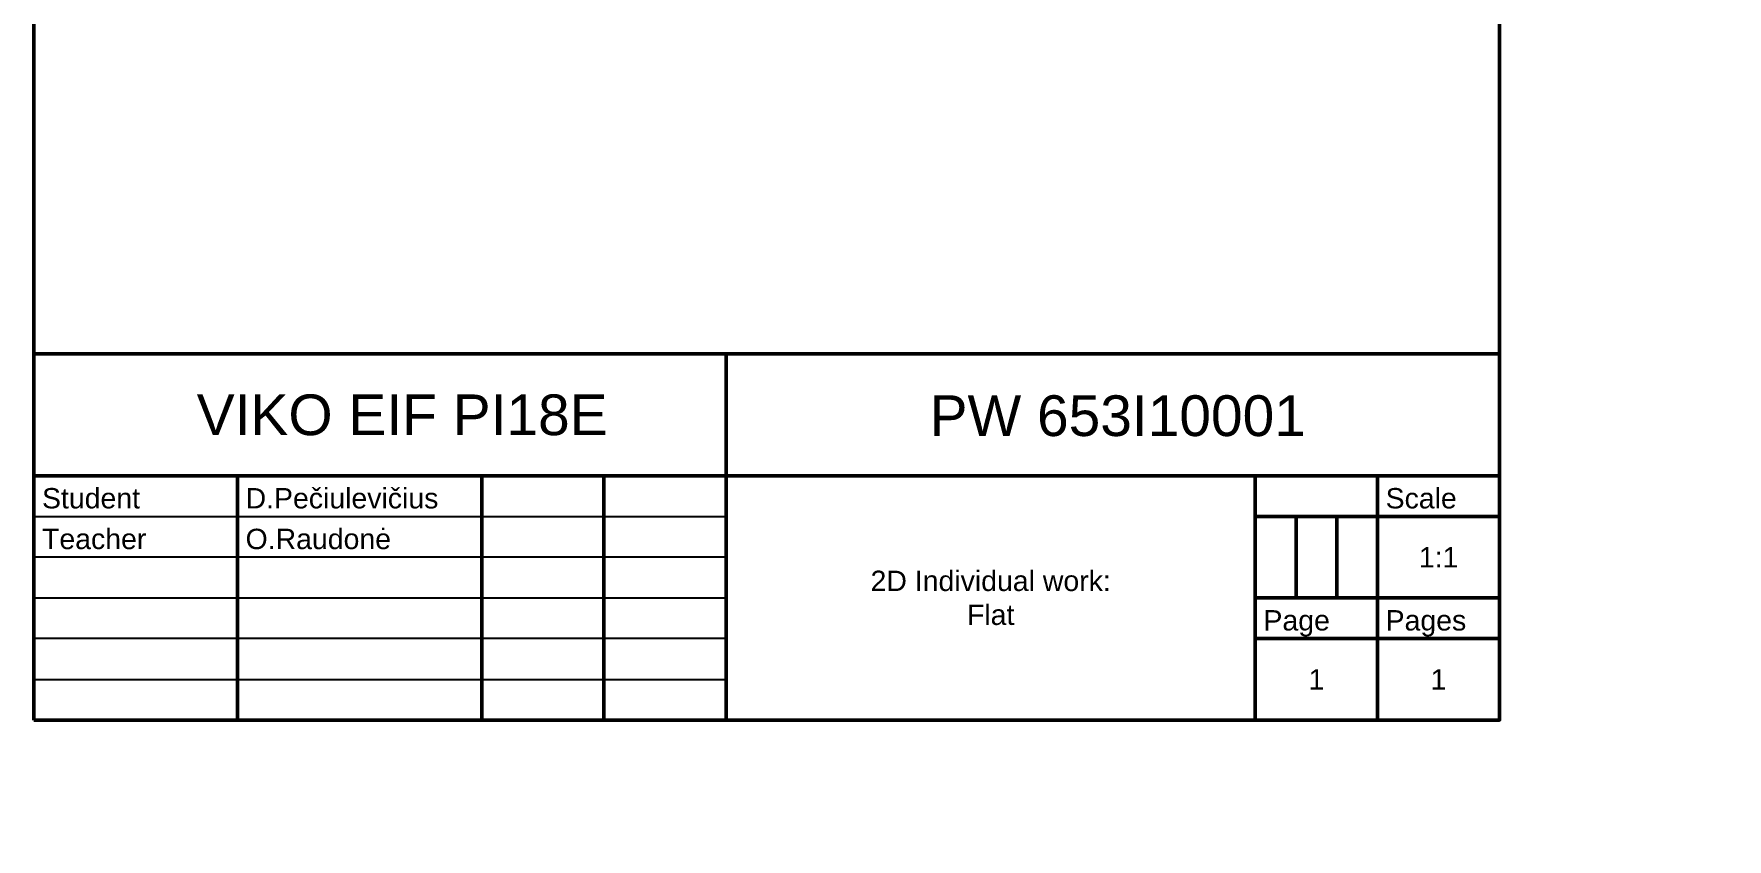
# Model space of a CAD drawing. Header units: millimetres. Extents: x 2020 to 22814, y -453 to 28710.
# Drawn here: x 2020 to 22814, y -453 to 9440 of the extents above; entities that cross this region are included whole.
import ezdxf

# ---------------------------------------------------------------- set-up
doc = ezdxf.new("R2010")
doc.units = ezdxf.units.MM
doc.layers.add('contur', color=7, linetype='Continuous', lineweight=30)
doc.styles.get("Standard").update_dxf_attribs({"font": 'arial.ttf'})

msp = doc.modelspace()

# ---------------------------------------------------------------- hatches: boundary and pattern name
at = {"layer": 'contur'}
h = msp.add_hatch(dxfattribs=at)
h.set_pattern_fill('ANSI31', color=256, scale=50)
h.paths.add_polyline_path([(7522.804, 24899.067), (8422.804, 24899.067), (8422.804, 25299.067), (7122.804, 25299.067), (7122.804, 19199.067), (7522.804, 19199.067), (7522.804, 19299.067), (7522.804, 19899.067), (7922.804, 19899.067), (8322.804, 19899.067), (8322.804, 19299.067), (8522.804, 19299.067), (8522.804, 20399.067), (9522.804, 20399.067), (9522.804, 21199.067), (9322.804, 21199.067), (9322.804, 20599.067), (8422.804, 20599.067), (7522.804, 20599.067)])
h.paths.add_polyline_path([(7422.804, 20399.067), (7722.804, 20399.067), (8022.804, 20399.067), (8322.804, 20399.067), (8322.804, 20099.067), (8022.804, 20099.067), (7722.804, 20099.067), (7422.804, 20099.067)], flags=16)
h.paths.add_polyline_path([(7572.804, 20249.067), (7722.804, 20399.067), (7872.804, 20249.067), (8022.804, 20399.067), (8172.804, 20249.067), (8022.804, 20099.067), (7872.804, 20249.067), (7722.804, 20099.067)], flags=0)
h.paths.add_polyline_path([(10922.804, 25299.067), (10422.804, 25299.067), (10422.804, 24899.067), (10522.804, 24899.067), (10522.804, 20599.067), (10522.804, 20499.067), (10522.804, 20399.067), (10722.804, 20399.067), (10722.804, 23699.067), (10922.804, 23699.067)])
h.paths.add_polyline_path([(13522.804, 24099.067), (12422.804, 24099.067), (12422.804, 23699.067), (12722.804, 23699.067), (12722.804, 23899.067), (13022.804, 23899.067), (13022.804, 23699.067), (13122.804, 23699.067), (13123.018, 23229.092), (13522.804, 23229.092)])
h.paths.add_polyline_path([(10022.804, 14099.067), (10022.804, 14799.067), (10122.804, 14799.067), (10122.804, 14999.067), (10022.804, 14999.067), (10022.804, 15399.067), (10022.804, 16099.067), (9822.804, 16099.067), (9822.804, 15499.067), (9822.804, 15399.067), (8522.804, 15399.067), (8522.804, 15799.067), (8072.804, 15799.067), (8072.804, 16094.386), (8072.804, 16846.727), (8072.804, 17599.067), (8522.804, 17599.067), (9822.804, 17599.067), (9822.804, 17099.067), (10022.804, 17099.067), (10022.804, 17799.067), (7522.804, 17799.067), (7122.804, 17799.067), (7122.804, 17599.067), (7122.804, 17399.067), (7722.804, 17399.067), (7722.804, 14999.067), (9622.804, 14999.067), (9622.804, 10299.067), (10122.804, 10299.067), (10122.804, 10699.067), (10022.804, 10699.067), (10022.804, 11299.067)])
h.paths.add_polyline_path([(8315.447, 15099.067), (7815.447, 15099.067), (7815.447, 15599.067), (8315.447, 15599.067)], flags=16)
h.paths.add_polyline_path([(15365.177, 340.757), (18440.723, 340.757), (18440.723, 1272.601), (15365.177, 1272.601)], flags=9)
h.paths.add_polyline_path([(22246.231, -452.956), (22565.467, -452.956), (22565.467, 62.222), (22246.231, 62.222)], flags=9)
h.paths.add_polyline_path([(20746.231, -452.956), (21065.467, -452.956), (21065.467, 62.222), (20746.231, 62.222)], flags=9)
h.paths.add_polyline_path([(22100.597, 1047.044), (22711.102, 1047.044), (22711.102, 1562.222), (22100.597, 1562.222)], flags=9)
h.paths.add_polyline_path([(21661.929, 254.693), (22813.958, 254.693), (22813.958, 739.942), (21661.929, 739.942)], flags=9)
h.paths.add_polyline_path([(20161.929, 254.693), (21139.333, 254.693), (21139.333, 739.942), (20161.929, 739.942)], flags=9)
h.paths.add_polyline_path([(21678.172, 1840.172), (22681.071, 1840.172), (22681.071, 2227.962), (21678.172, 2227.962)], flags=9)
h.paths.add_polyline_path([(7678.129, 1340.129), (9593.801, 1340.129), (9593.801, 1728.175), (7678.129, 1728.175)], flags=9)
h.paths.add_polyline_path([(5179.28, 1341.451), (6592.309, 1341.451), (6592.309, 1722.59), (5179.28, 1722.59)], flags=9)
h.paths.add_polyline_path([(7678.939, 1841.11), (10174.676, 1841.11), (10174.676, 2224.295), (7678.939, 2224.295)], flags=9)
h.paths.add_polyline_path([(5178.172, 1840.172), (6511.392, 1840.172), (6511.392, 2227.962), (5178.172, 2227.962)], flags=9)
h.paths.add_polyline_path([(15963.915, 2523.085), (20834.993, 2523.085), (20834.993, 3553.439), (15963.915, 3553.439)], flags=9)
h.paths.add_polyline_path([(7014.734, 2527.177), (12311.46, 2527.177), (12311.46, 3557.532), (7014.734, 3557.532)], flags=9)
h = msp.add_hatch(dxfattribs=at)
h.set_pattern_fill('ANSI31', color=256)
h.paths.add_polyline_path([(12242.374, 2041.691), (15317.92, 2041.691), (15317.92, 2973.535), (12242.374, 2973.535)], flags=9)
h.paths.add_polyline_path([(19123.428, 1247.977), (19442.664, 1247.977), (19442.664, 1763.155), (19123.428, 1763.155)], flags=9)
h.paths.add_polyline_path([(17623.428, 1247.977), (17942.664, 1247.977), (17942.664, 1763.155), (17623.428, 1763.155)], flags=9)
h.paths.add_polyline_path([(18977.793, 2747.977), (19588.298, 2747.977), (19588.298, 3263.155), (18977.793, 3263.155)], flags=9)
h.paths.add_polyline_path([(18539.125, 1955.626), (19691.155, 1955.626), (19691.155, 2440.875), (18539.125, 2440.875)], flags=9)
h.paths.add_polyline_path([(17039.125, 1955.626), (18016.53, 1955.626), (18016.53, 2440.875), (17039.125, 2440.875)], flags=9)
h.paths.add_polyline_path([(18555.368, 3541.105), (19558.267, 3541.105), (19558.267, 3928.895), (18555.368, 3928.895)], flags=9)
h.paths.add_polyline_path([(4555.326, 3041.062), (6470.998, 3041.062), (6470.998, 3429.108), (4555.326, 3429.108)], flags=9)
h.paths.add_polyline_path([(2056.477, 3042.384), (3469.505, 3042.384), (3469.505, 3423.523), (2056.477, 3423.523)], flags=9)
h.paths.add_polyline_path([(4556.136, 3542.043), (7051.872, 3542.043), (7051.872, 3925.229), (4556.136, 3925.229)], flags=9)
h.paths.add_polyline_path([(2055.368, 3541.105), (3388.588, 3541.105), (3388.588, 3928.895), (2055.368, 3928.895)], flags=9)
h.paths.add_polyline_path([(12841.112, 4224.018), (17712.19, 4224.018), (17712.19, 5254.372), (12841.112, 5254.372)], flags=9)
h.paths.add_polyline_path([(3891.93, 4228.111), (9188.656, 4228.111), (9188.656, 5258.465), (3891.93, 5258.465)], flags=9)
h = msp.add_hatch(dxfattribs=at)
h.set_pattern_fill('ANSI31', color=256)
h.paths.add_polyline_path([(12242.374, 2041.691), (15317.92, 2041.691), (15317.92, 2973.535), (12242.374, 2973.535)], flags=9)
h.paths.add_polyline_path([(19123.428, 1247.977), (19442.664, 1247.977), (19442.664, 1763.155), (19123.428, 1763.155)], flags=9)
h.paths.add_polyline_path([(17623.428, 1247.977), (17942.664, 1247.977), (17942.664, 1763.155), (17623.428, 1763.155)], flags=9)
h.paths.add_polyline_path([(18977.793, 2747.977), (19588.298, 2747.977), (19588.298, 3263.155), (18977.793, 3263.155)], flags=9)
h.paths.add_polyline_path([(18539.125, 1955.626), (19691.155, 1955.626), (19691.155, 2440.875), (18539.125, 2440.875)], flags=9)
h.paths.add_polyline_path([(17039.125, 1955.626), (18016.53, 1955.626), (18016.53, 2440.875), (17039.125, 2440.875)], flags=9)
h.paths.add_polyline_path([(18555.368, 3541.105), (19558.267, 3541.105), (19558.267, 3928.895), (18555.368, 3928.895)], flags=9)
h.paths.add_polyline_path([(4555.326, 3041.062), (6470.998, 3041.062), (6470.998, 3429.108), (4555.326, 3429.108)], flags=9)
h.paths.add_polyline_path([(2056.477, 3042.384), (3469.505, 3042.384), (3469.505, 3423.523), (2056.477, 3423.523)], flags=9)
h.paths.add_polyline_path([(4556.136, 3542.043), (7051.872, 3542.043), (7051.872, 3925.229), (4556.136, 3925.229)], flags=9)
h.paths.add_polyline_path([(2055.368, 3541.105), (3388.588, 3541.105), (3388.588, 3928.895), (2055.368, 3928.895)], flags=9)
h.paths.add_polyline_path([(12841.112, 4224.018), (17712.19, 4224.018), (17712.19, 5254.372), (12841.112, 5254.372)], flags=9)
h.paths.add_polyline_path([(3891.93, 4228.111), (9188.656, 4228.111), (9188.656, 5258.465), (3891.93, 5258.465)], flags=9)

# ---------------------------------------------------------------- linework, layer by layer
at = {"lineweight": 50}
for p, q in [((20020, 5510), (2020, 5510)), ((10520, 4010), (10520, 5510)), ((2020, 4010), (20020, 4010)), ((4520, 1010), (4520, 4010)), ((7520, 4010), (7520, 1010)), ((9020, 1010), (9020, 4010)), ((10520, 4010), (10520, 1010)), ((17020, 1010), (17020, 4010)), ((18520, 4010), (18520, 1010)), ((17020, 3510), (20020, 3510)), ((17520, 3510), (17520, 2510)), ((18020, 3510), (18020, 2510)), ((17020, 2510), (20020, 2510)), ((20020, 2010), (17020, 2010))]:
    msp.add_line(p, q, dxfattribs=at)
for p, q in [((2020, 3010), (2020, 3510)), ((2020, 3510), (10520, 3510)), ((10520, 3010), (2020, 3010)), ((20020, 2510), (20020, 3010)), ((2020, 2010), (2020, 2510)), ((2020, 2510), (10520, 2510)), ((20020, 2510), (20020, 2510)), ((2020, 2010), (2020, 2010)), ((10520, 2010), (2020, 2010)), ((20020, 1510), (20020, 2010)), ((2020, 1510), (10520, 1510))]:
    msp.add_line(p, q)
msp.add_lwpolyline([(2020, 1010), (20020, 1010), (20020, 28710), (2020, 28710)], close=True, dxfattribs=at)

# ---------------------------------------------------------------- texts
for s, p in [('Student', (2120, 3610)), ('D.Pečiulevičius', (4620, 3610)), ('Scale', (18620, 3610)), ('Teacher', (2120, 3110)), ('O.Raudonė', (4620, 3110)), ('Page', (17120, 2110)), ('Pages', (18620, 2110))]:
    msp.add_text(s, height=250).set_placement(p)
for s, width, heights, insert, char_height, attachment_point in [('\\pxi4;VIKO EIF PI18E', 8453.92227, [1000], (2020, 5010), 500, 1), ('\\pxi5;PW 653I10001', 9500, [0], (10520, 4999.086), 500, 1), ('\\pxqc;1:1', 1500, [0], (19270, 3010), 250, 5), ('1', 1500, [0], (17770, 1510), 250, 5), ('1', 1500, [0], (19270, 1510), 250, 5)]:
    msp.add_mtext_dynamic_manual_height_columns(s, width=width, gutter_width=1250, heights=heights, dxfattribs=dict(insert=insert, char_height=char_height, attachment_point=attachment_point))
at = {"layer": 'contur', "insert": (13770, 2510), "char_height": 250, "attachment_point": 5}
msp.add_mtext_dynamic_manual_height_columns('2D Individual work:\\PFlat', width=6500, gutter_width=1250, heights=[0], dxfattribs=at)

doc.saveas('drawing.dxf')
